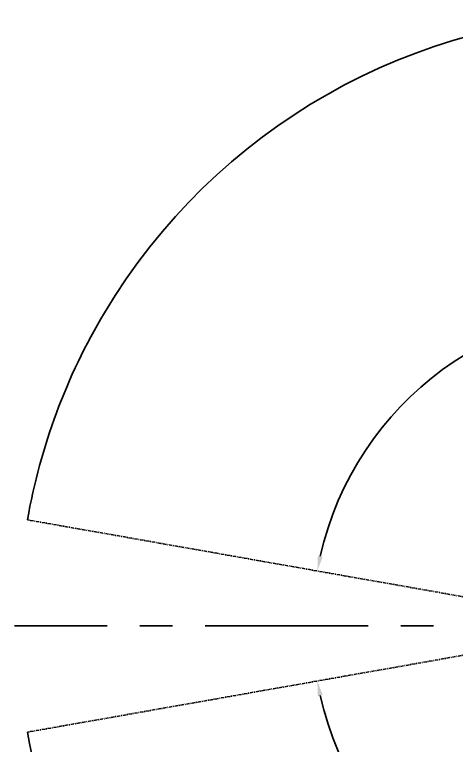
# Model space of a CAD drawing. Header units: millimetres. Extents: x 7426 to 8740, y 124 to 421.
# Drawn here: x 8422.9 to 8473.7, y 188.6 to 272.5 of the extents above; entities that cross this region are included whole.
import ezdxf

# ---------------------------------------------------------------- set-up
doc = ezdxf.new("R2010")
doc.units = ezdxf.units.MM
doc.linetypes.add('CENTER', pattern=[0.6, 0.375, -0.075, 0.075, -0.075])
for name, color, linetype in [('中心线', 7, 'Continuous'), ('多重引线', 7, 'Continuous'), ('尺寸标注', 7, 'Continuous'), ('运动范围', 7, 'Continuous')]:
    doc.layers.add(name, color=color, linetype=linetype)
doc.styles.add('微软雅黑', font='msyh.ttc')
doc.dimstyles.new('尺寸标注_1_30比例', dxfattribs={"dimtxt": 2.1, "dimasz": 1.7, "dimexe": 0.5, "dimexo": 0.4, "dimgap": 0.5, "dimtad": 1, "dimdec": 1, "dimlfac": 30, "dimdsep": 46, "dimtxsty": '微软雅黑', "dimcen": 0.09, "dimadec": 0, "dimazin": 0, "dimtp": 0.01, "dimtm": 0.01, "dimtfac": 1, "dimtdec": 1, "dimtofl": 0, "dimtmove": 0, "dimatfit": 3, "dimfxl": 1, "dimtolj": 1, "dimarcsym": 0})

# ---------------------------------------------------------------- blocks, each defined once
blk = doc.blocks.new('*D1032')
at = {"layer": 'Defpoints', "color": 0}
for p in [(8479.189, 235.78), (8424.463, 214.498), (8493.63, 202.302), (8493.63, 202.302), (8552.963, 202.302)]:
    blk.add_point(p, dxfattribs=at)
at = {"layer": '尺寸标注', "color": 0, "lineweight": -2}
blk.add_arc((8493.63, 202.302), 36.459, 2.67178, 167.32822, dxfattribs=at)
at = {"layer": '尺寸标注', "color": 0}
for points in [[(8457.781, 210.356), (8458.336, 210.244), (8457.724, 208.633)], [(8529.766, 203.995), (8530.333, 204.008), (8530.089, 202.302)]]:
    blk.add_solid(points, dxfattribs=at)
at = {"layer": '尺寸标注', "color": 0, "insert": (8501.348, 239.561), "char_height": 2.1, "attachment_point": 5, "rotation": 348.29694, "style": '微软雅黑'}
blk.add_mtext('\\A1;+\\A1;170%%d', dxfattribs=at)
blk = doc.blocks.new('*D1033')
at = {"layer": 'Defpoints', "color": 0}
for p in [(8493.638, 202.295), (8493.638, 202.295), (8563.871, 202.295), (8424.472, 190.099), (8479.192, 168.806)]:
    blk.add_point(p, dxfattribs=at)
at = {"layer": '尺寸标注', "color": 0, "lineweight": -2}
blk.add_arc((8493.638, 202.295), 36.471, 192.67093, 357.32907, dxfattribs=at)
at = {"layer": '尺寸标注', "color": 0}
for points in [[(8530.353, 200.588), (8529.786, 200.602), (8530.109, 202.295)], [(8458.333, 194.35), (8457.777, 194.239), (8457.721, 195.961)]]:
    blk.add_solid(points, dxfattribs=at)
at = {"layer": '尺寸标注', "color": 0, "insert": (8502.511, 168.562), "char_height": 2.1, "attachment_point": 5, "rotation": 14.73786, "style": '微软雅黑'}
blk.add_mtext('\\A1;-\\A1;170%%d', dxfattribs=at)

msp = doc.modelspace()

# ---------------------------------------------------------------- linework, layer by layer
at = {"linetype": 'CENTER'}
for q in [(8424.3915, 214.4854), (8424.3915, 190.0936)]:
    msp.add_line((8493.5579, 202.2895), q, dxfattribs=at)
at = {"layer": '中心线', "linetype": 'CENTER', "ltscale": 50}
msp.add_line((8493.5579, 202.2895), (8422.9181, 202.2895), dxfattribs=at)
at = {"layer": '多重引线'}
msp.add_arc((8493.5579, 202.2895), 70.2333, 30.822489, 149.177511, dxfattribs=at)
at = {"layer": '运动范围'}
for start, end in [(190, 30.822489), (149.177511, 170)]:
    msp.add_arc((8493.5579, 202.2895), 70.2333, start, end, dxfattribs=at)

# ---------------------------------------------------------------- dimensions: what is measured, and where the dimension line sits
at = {"layer": '尺寸标注'}
for base, line1, line2, text, picture, middle in [((8479.1889, 235.7797), ((8493.6298, 202.302), (8552.9631, 202.302)), ((8493.6298, 202.302), (8424.4634, 214.4979)), '\\A1;+<>', '*D1032', (8501.0252, 238.0036)), ((8479.1924, 168.8062), ((8493.6379, 202.2945), (8563.8712, 202.2945)), ((8493.6379, 202.2945), (8424.4716, 190.0986)), '\\A1;-<>', '*D1033', (8502.916, 167.0234))]:
    dim = msp.add_angular_dim_2l(base=base, line1=line1, line2=line2, text=text, dimstyle='尺寸标注_1_30比例', dxfattribs=at)
    dim.commit()
    dim.dimension.update_dxf_attribs({"geometry": picture, "text_midpoint": middle, "dimtype": 162})

doc.saveas('drawing.dxf')
